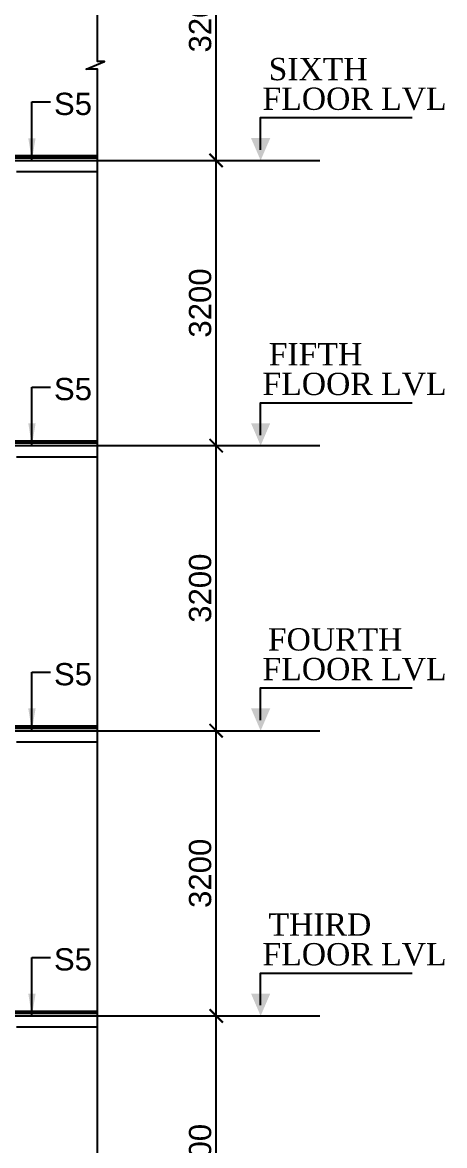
# Model space of a CAD drawing. Header units: inches. Extents: x 42351 to 118476, y -157843 to -108551.
# Drawn here: x 50195 to 54934, y -144402 to -131799 of the extents above; entities that cross this region are included whole.
import ezdxf
from ezdxf.enums import TextEntityAlignment as Align

# ---------------------------------------------------------------- set-up
doc = ezdxf.new("R2010")
doc.units = ezdxf.units.IN
doc.header["$MEASUREMENT"] = 0
for name, color, linetype in [('1', 8, 'Continuous'), ('2', 5, 'Continuous'), ('4', 4, 'Continuous'), ('AR-Staircase', 14, 'Continuous'), ('ARROW', 5, 'Continuous'), ('DIM', 251, 'Continuous'), ('STAIR CASE TXT', 4, 'Continuous')]:
    doc.layers.add(name, color=color, linetype=linetype)
doc.layers.add('HATCH', color=252, linetype='Continuous', lineweight=9)
doc.layers.add('text', color=4, linetype='Continuous', lineweight=30)
doc.styles.add('T200', font='sanss___.ttf', dxfattribs={"height": 250})
doc.styles.add('T300', font='sanss___.ttf', dxfattribs={"height": 350})
doc.styles.add('T400', font='romantic.ttf')
doc.dimstyles.new('T 200', dxfattribs={"dimtxt": 250, "dimasz": 150, "dimexe": 1, "dimexo": 0, "dimgap": 50, "dimtad": 1, "dimdec": 0, "dimdsep": 46, "dimtxsty": 'T200', "dimblk": 'ARCHTICK', "dimcen": 2.5, "dimdle": 1, "dimclrd": 5, "dimclre": 253, "dimclrt": 1, "dimadec": 0, "dimazin": 0, "dimtfac": 1, "dimtdec": 0, "dimtmove": 2, "dimatfit": 3, "dimfxl": 0, "dimarcsym": 0})

# ---------------------------------------------------------------- blocks, each defined once
blk = doc.blocks.new('_ARCHTICK')
at = {"color": 0, "linetype": 'ByBlock', "const_width": 0.15}
blk.add_lwpolyline([(-0.5, -0.5), (0.5, 0.5)], dxfattribs=at)
blk = doc.blocks.new('*D109')
at = {"layer": 'Defpoints', "color": 0}
for p in [(51996, -142947), (52370, -142947), (51996, -146147)]:
    blk.add_point(p, dxfattribs=at)
at = {"layer": 'DIM', "color": 253, "lineweight": -2}
for p, q in [((51996, -142947), (52371, -142947)), ((51996, -146147), (52371, -146147))]:
    blk.add_line(p, q, dxfattribs=at)
at = {"layer": 'DIM', "color": 5, "lineweight": -2}
blk.add_line((52370, -146148), (52370, -142946), dxfattribs=at)
at = {"layer": 'DIM', "color": 5, "lineweight": -2, "xscale": 150, "yscale": 150, "zscale": 150}
for p, rotation in [((52370, -142947), 90), ((52370, -146147), 270)]:
    blk.add_blockref('_ARCHTICK', p, dxfattribs=dict(at, rotation=rotation))
at = {"layer": 'DIM', "color": 1, "insert": (52191, -144547), "char_height": 250, "attachment_point": 5, "rotation": 90, "style": 'T200'}
blk.add_mtext('3200', dxfattribs=at)
blk = doc.blocks.new('*D110')
at = {"layer": 'Defpoints', "color": 0}
for p in [(51996, -139747), (52370, -139747), (51996, -142947)]:
    blk.add_point(p, dxfattribs=at)
at = {"layer": 'DIM', "color": 253, "lineweight": -2}
for p, q in [((51996, -139747), (52371, -139747)), ((51996, -142947), (52371, -142947))]:
    blk.add_line(p, q, dxfattribs=at)
at = {"layer": 'DIM', "color": 5, "lineweight": -2}
blk.add_line((52370, -142948), (52370, -139746), dxfattribs=at)
at = {"layer": 'DIM', "color": 5, "lineweight": -2, "xscale": 150, "yscale": 150, "zscale": 150}
for p, rotation in [((52370, -139747), 90), ((52370, -142947), 270)]:
    blk.add_blockref('_ARCHTICK', p, dxfattribs=dict(at, rotation=rotation))
at = {"layer": 'DIM', "color": 1, "insert": (52191, -141347), "char_height": 250, "attachment_point": 5, "rotation": 90, "style": 'T200'}
blk.add_mtext('3200', dxfattribs=at)
blk = doc.blocks.new('*D111')
at = {"layer": 'Defpoints', "color": 0}
for p in [(51996, -136547), (52370, -136547), (51996, -139747)]:
    blk.add_point(p, dxfattribs=at)
at = {"layer": 'DIM', "color": 253, "lineweight": -2}
for p, q in [((51996, -136547), (52371, -136547)), ((51996, -139747), (52371, -139747))]:
    blk.add_line(p, q, dxfattribs=at)
at = {"layer": 'DIM', "color": 5, "lineweight": -2}
blk.add_line((52370, -139748), (52370, -136546), dxfattribs=at)
at = {"layer": 'DIM', "color": 5, "lineweight": -2, "xscale": 150, "yscale": 150, "zscale": 150}
for p, rotation in [((52370, -136547), 90), ((52370, -139747), 270)]:
    blk.add_blockref('_ARCHTICK', p, dxfattribs=dict(at, rotation=rotation))
at = {"layer": 'DIM', "color": 1, "insert": (52191, -138147), "char_height": 250, "attachment_point": 5, "rotation": 90, "style": 'T200'}
blk.add_mtext('3200', dxfattribs=at)
blk = doc.blocks.new('*D112')
at = {"layer": 'Defpoints', "color": 0}
for p in [(51996, -133347), (52370, -133347), (51996, -136547)]:
    blk.add_point(p, dxfattribs=at)
at = {"layer": 'DIM', "color": 253, "lineweight": -2}
for p, q in [((51996, -133347), (52371, -133347)), ((51996, -136547), (52371, -136547))]:
    blk.add_line(p, q, dxfattribs=at)
at = {"layer": 'DIM', "color": 5, "lineweight": -2}
blk.add_line((52370, -136548), (52370, -133346), dxfattribs=at)
at = {"layer": 'DIM', "color": 5, "lineweight": -2, "xscale": 150, "yscale": 150, "zscale": 150}
for p, rotation in [((52370, -133347), 90), ((52370, -136547), 270)]:
    blk.add_blockref('_ARCHTICK', p, dxfattribs=dict(at, rotation=rotation))
at = {"layer": 'DIM', "color": 1, "insert": (52191, -134947), "char_height": 250, "attachment_point": 5, "rotation": 90, "style": 'T200'}
blk.add_mtext('3200', dxfattribs=at)
blk = doc.blocks.new('*D113')
at = {"layer": 'Defpoints', "color": 0}
for p in [(51996, -130147), (52370, -130147), (51996, -133347)]:
    blk.add_point(p, dxfattribs=at)
at = {"layer": 'DIM', "color": 253, "lineweight": -2}
for p, q in [((51996, -130147), (52371, -130147)), ((51996, -133347), (52371, -133347))]:
    blk.add_line(p, q, dxfattribs=at)
at = {"layer": 'DIM', "color": 5, "lineweight": -2}
blk.add_line((52370, -133348), (52370, -130146), dxfattribs=at)
at = {"layer": 'DIM', "color": 5, "lineweight": -2, "xscale": 150, "yscale": 150, "zscale": 150}
for p, rotation in [((52370, -130147), 90), ((52370, -133347), 270)]:
    blk.add_blockref('_ARCHTICK', p, dxfattribs=dict(at, rotation=rotation))
at = {"layer": 'DIM', "color": 1, "insert": (52191, -131747), "char_height": 250, "attachment_point": 5, "rotation": 90, "style": 'T200'}
blk.add_mtext('3200', dxfattribs=at)

msp = doc.modelspace()

# ---------------------------------------------------------------- hatches: boundary and pattern name
at = {"layer": 'HATCH'}
h = msp.add_hatch(dxfattribs=at)
h.set_pattern_fill('ANSI31', color=8, scale=50, angle=180, style=0)
h.set_pattern_definition([(45, (40761.3585, -133110.4374), (-4.4194174, 4.4194174), [])])
h.paths.add_polyline_path([(48400.9, -133316.1), (51037.3, -133316.1), (51037.3, -133297.1), (48400.9, -133297.1)])
h = msp.add_hatch(dxfattribs=at)
h.set_pattern_fill('ANSI31', color=8, scale=50, angle=180, style=0)
h.set_pattern_definition([(45, (40761.3585, -136310.4374), (-4.4194174, 4.4194174), [])])
h.paths.add_polyline_path([(48400.9, -136516.1), (51037.3, -136516.1), (51037.3, -136497.1), (48400.9, -136497.1)])
h = msp.add_hatch(dxfattribs=at)
h.set_pattern_fill('ANSI31', color=8, scale=50, angle=180, style=0)
h.set_pattern_definition([(45, (40761.3585, -139510.4374), (-4.4194174, 4.4194174), [])])
h.paths.add_polyline_path([(48400.9, -139716.1), (51037.3, -139716.1), (51037.3, -139697.1), (48400.9, -139697.1)])
h = msp.add_hatch(dxfattribs=at)
h.set_pattern_fill('ANSI31', color=8, scale=50, angle=180, style=0)
h.set_pattern_definition([(45, (40761.3585, -142710.4374), (-4.4194174, 4.4194174), [])])
h.paths.add_polyline_path([(48400.9, -142916.1), (51037.3, -142916.1), (51037.3, -142897.1), (48400.9, -142897.1)])

# ---------------------------------------------------------------- linework, layer by layer
at = {"layer": '1'}
msp.add_lwpolyline([(51037.3, -153117.2), (51037.3, -132323.4), (50912.2, -132323.4), (51116, -132236.3), (51037.3, -132236.3), (51037.3, -113272)], dxfattribs=at)
at = {"layer": '2', "color": 1}
for p, q in [((51037.3, -133347.1), (53532.7, -133347.1)), ((51037.3, -136547.1), (53532.7, -136547.1)), ((51037.3, -139747.1), (53532.7, -139747.1)), ((51037.3, -142947.1), (53532.7, -142947.1))]:
    msp.add_line(p, q, dxfattribs=at)
at = {"layer": '4'}
for p, q in [((48731.8, -133347.1), (51037.3, -133347.1)), ((50129.8, -133471.3), (51037.3, -133471.3)), ((48731.8, -136547.1), (51037.3, -136547.1)), ((50129.8, -136671.3), (51037.3, -136671.3)), ((48731.8, -139747.1), (51037.3, -139747.1)), ((50129.8, -139871.3), (51037.3, -139871.3)), ((48731.8, -142947.1), (51037.3, -142947.1)), ((50129.8, -143071.3), (51037.3, -143071.3))]:
    msp.add_line(p, q, dxfattribs=at)
at = {"layer": 'AR-Staircase', "color": 8}
for p, q in [((48369.8, -133316.1), (51037.3, -133316.1)), ((48377.8, -133297.1), (51037.3, -133297.1)), ((51037.3, -133297.1), (48381.8, -133297.1)), ((48369.8, -136516.1), (51037.3, -136516.1)), ((48377.8, -136497.1), (51037.3, -136497.1)), ((51037.3, -136497.1), (48381.8, -136497.1)), ((48369.8, -139716.1), (51037.3, -139716.1)), ((48377.8, -139697.1), (51037.3, -139697.1)), ((51037.3, -139697.1), (48381.8, -139697.1)), ((48369.8, -142916.1), (51037.3, -142916.1)), ((48377.8, -142897.1), (51037.3, -142897.1)), ((51037.3, -142897.1), (48381.8, -142897.1))]:
    msp.add_line(p, q, dxfattribs=at)
at = {"layer": 'DIM', "color": 6}
for points in [[(52869.3, -133228.3), (52869.3, -132866.8), (54569.5, -132866.8)], [(52869.3, -136428.3), (52869.3, -136066.8), (54569.5, -136066.8)], [(52869.3, -139628.3), (52869.3, -139266.8), (54569.5, -139266.8)], [(52869.3, -142828.3), (52869.3, -142466.8), (54569.5, -142466.8)]]:
    msp.add_lwpolyline(points, dxfattribs=at)
for points in [[(52761.3, -133095.9), (52869.3, -133347.1), (52977.3, -133095.9)], [(52761.3, -136295.9), (52869.3, -136547.1), (52977.3, -136295.9)], [(52761.3, -139495.9), (52869.3, -139747.1), (52977.3, -139495.9)], [(52761.3, -142695.9), (52869.3, -142947.1), (52977.3, -142695.9)]]:
    msp.add_solid(points, dxfattribs=at)

# ---------------------------------------------------------------- texts
at = {"layer": 'STAIR CASE TXT', "color": 4, "style": 'T400'}
for s, p in [('SIXTH', (54070.7, -132446.6)), ('FLOOR LVL', (54956.8, -132779.5)), ('FIFTH', (54009.3, -135646.6)), ('FLOOR LVL', (54956.8, -135979.5)), ('FOURTH', (54461.2, -138846.6)), ('FLOOR LVL', (54956.8, -139179.5)), ('THIRD', (54111.8, -142046.6)), ('FLOOR LVL', (54956.8, -142379.5))]:
    msp.add_text(s, height=250, rotation=360, dxfattribs=at).set_placement(p, align=Align.RIGHT)
at = {"layer": 'text', "style": 'T300'}
for p in [(50975.8, -132837.4), (50975.8, -136037.4), (50975.8, -139237.4), (50975.8, -142437.4)]:
    msp.add_text('S5', height=250, rotation=0.00006, dxfattribs=at).set_placement(p, align=Align.RIGHT)

# ---------------------------------------------------------------- dimensions: what is measured, and where the dimension line sits
at = {"layer": 'DIM'}
for base, p1, p2, picture, middle in [((52370.4, -130147.1), (51996.4, -133347.1), (51996.4, -130147.1), '*D113', (52191.5, -131747.1)), ((52370.4, -133347.1), (51996.4, -136547.1), (51996.4, -133347.1), '*D112', (52191.5, -134947.1)), ((52370.4, -136547.1), (51996.4, -139747.1), (51996.4, -136547.1), '*D111', (52191.5, -138147.1)), ((52370.4, -139747.1), (51996.4, -142947.1), (51996.4, -139747.1), '*D110', (52191.5, -141347.1)), ((52370.4, -142947.1), (51996.4, -146147.1), (51996.4, -142947.1), '*D109', (52191.5, -144547.1))]:
    dim = msp.add_linear_dim(base=base, p1=p1, p2=p2, angle=90, dimstyle='T 200', override={"dimrnd": 5, "dimfxl": 5000, "dimarcsym": 2}, dxfattribs=at)
    dim.commit()
    dim.dimension.update_dxf_attribs({"geometry": picture, "text_midpoint": middle})

# ---------------------------------------------------------------- leaders
at = {"layer": 'ARROW'}
for points in [[(50301.4, -133347.1), (50301.4, -132691), (50511.4, -132691)], [(50301.4, -136547.1), (50301.4, -135891), (50511.4, -135891)], [(50301.4, -139747.1), (50301.4, -139091), (50511.4, -139091)], [(50301.4, -142947.1), (50301.4, -142291), (50511.4, -142291)]]:
    msp.add_leader(points, dimstyle='T 200', override={"dimasz": 250, "dimtad": 0, "dimrnd": 5, "dimfxl": 5000, "dimarcsym": 2}, dxfattribs=at)

doc.saveas('drawing.dxf')
